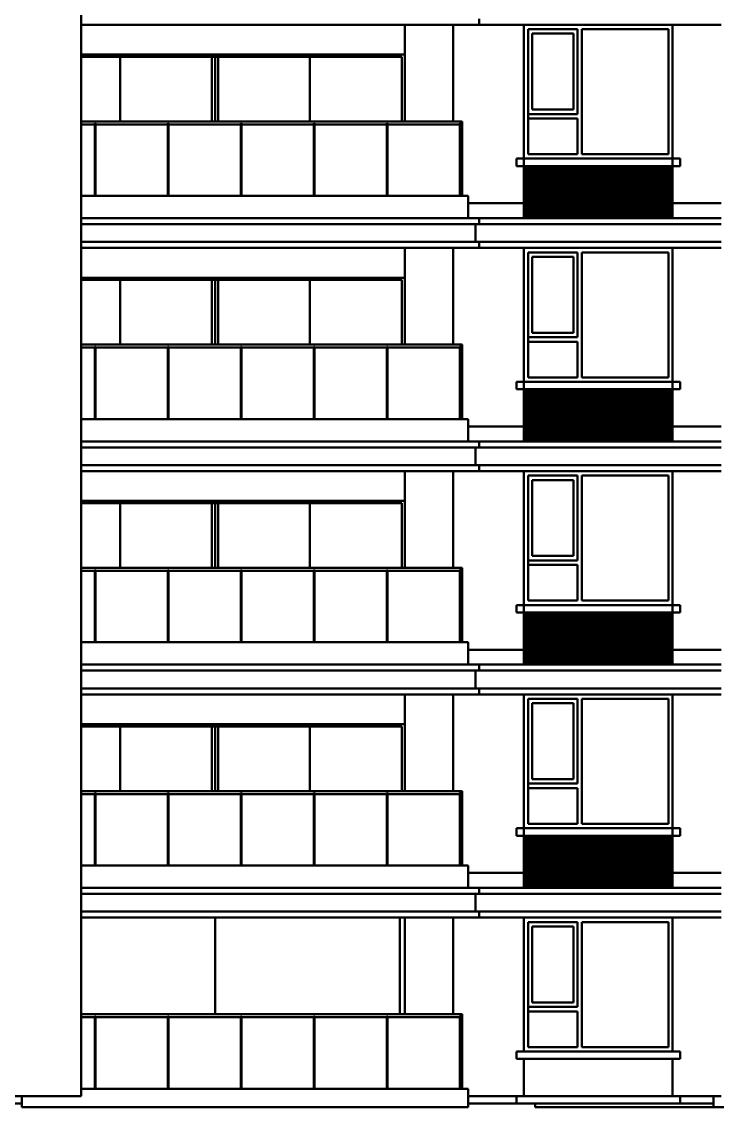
# Model space of a CAD drawing. Header units: millimetres. Extents: x 342 to 54742, y 308 to 27758.
# Drawn here: x 18142 to 27492, y 308 to 14898 of the extents above; entities that cross this region are included whole.
import ezdxf

# ---------------------------------------------------------------- set-up
doc = ezdxf.new("R2010")
doc.units = ezdxf.units.MM
doc.layers.add('AE-ELEV-3', color=252, linetype='Continuous')
doc.layers.add('AE-ELEV-4', color=251, linetype='Continuous')

msp = doc.modelspace()

# ---------------------------------------------------------------- linework, layer by layer
at = {"layer": 'AE-ELEV-3', "color": 252, "linetype": 'Continuous', "lineweight": 50}
for p, q in [((18942, 458), (18942, 20858)), ((24292, 14858), (24292, 14938)), ((18942, 14858), (24292, 14858)), ((23292, 13558), (23292, 14858)), ((23942, 13558), (23942, 14858)), ((24292, 14858), (27542, 14858)), ((24892, 13058), (24892, 14858)), ((26892, 13058), (26892, 14858)), ((24792, 12958), (24792, 13058)), ((24792, 13058), (24892, 13058)), ((24792, 13058), (26992, 13058)), ((24892, 12958), (24892, 13058)), ((24892, 12958), (24892, 13058)), ((24892, 12958), (24892, 13058)), ((24892, 12958), (24892, 13058)), ((24892, 13058), (26892, 13058)), ((24892, 13058), (26892, 13058)), ((24892, 13058), (26892, 13058)), ((24892, 13058), (26892, 13058)), ((26892, 12958), (26892, 13058)), ((26892, 12958), (26892, 13058)), ((26892, 12958), (26892, 13058)), ((26892, 12958), (26892, 13058)), ((26892, 13058), (26992, 13058)), ((26992, 12958), (26992, 13058)), ((24792, 12958), (24892, 12958)), ((24792, 12958), (26992, 12958)), ((24892, 12458), (24892, 12958)), ((24892, 12958), (26892, 12958)), ((24892, 12958), (26892, 12958)), ((24892, 12958), (26892, 12958)), ((24892, 12958), (26892, 12958)), ((24892, 12918), (24892, 12948)), ((24892, 12918), (24892, 12948)), ((24892, 12918), (24892, 12948)), ((24892, 12918), (24892, 12948)), ((24892, 12948), (26892, 12948)), ((24892, 12948), (26892, 12948)), ((24892, 12948), (26892, 12948)), ((24892, 12948), (26892, 12948)), ((24892, 12918), (26892, 12918)), ((24892, 12918), (26892, 12918)), ((24892, 12918), (26892, 12918)), ((24892, 12918), (26892, 12918)), ((24892, 12858), (24892, 12888)), ((24892, 12858), (24892, 12888)), ((24892, 12858), (24892, 12888)), ((24892, 12858), (24892, 12888)), ((24892, 12888), (26892, 12888)), ((24892, 12888), (26892, 12888)), ((24892, 12888), (26892, 12888)), ((24892, 12888), (26892, 12888)), ((24892, 12858), (26892, 12858)), ((24892, 12858), (26892, 12858)), ((24892, 12858), (26892, 12858)), ((24892, 12858), (26892, 12858)), ((26892, 12458), (26892, 12958)), ((26892, 12958), (26992, 12958)), ((26892, 12918), (26892, 12948)), ((26892, 12918), (26892, 12948)), ((26892, 12918), (26892, 12948)), ((26892, 12918), (26892, 12948)), ((26892, 12858), (26892, 12888)), ((26892, 12858), (26892, 12888)), ((26892, 12858), (26892, 12888)), ((26892, 12858), (26892, 12888)), ((24892, 12798), (24892, 12828)), ((24892, 12798), (24892, 12828)), ((24892, 12798), (24892, 12828)), ((24892, 12798), (24892, 12828)), ((24892, 12828), (26892, 12828)), ((24892, 12828), (26892, 12828)), ((24892, 12828), (26892, 12828)), ((24892, 12828), (26892, 12828)), ((24892, 12798), (26892, 12798)), ((24892, 12798), (26892, 12798)), ((24892, 12798), (26892, 12798)), ((24892, 12798), (26892, 12798)), ((24892, 12738), (24892, 12768)), ((24892, 12738), (24892, 12768)), ((24892, 12738), (24892, 12768)), ((24892, 12738), (24892, 12768)), ((24892, 12768), (26892, 12768)), ((24892, 12768), (26892, 12768)), ((24892, 12768), (26892, 12768)), ((24892, 12768), (26892, 12768)), ((24892, 12738), (26892, 12738)), ((24892, 12738), (26892, 12738)), ((24892, 12738), (26892, 12738)), ((24892, 12738), (26892, 12738)), ((24892, 12678), (24892, 12708)), ((24892, 12678), (24892, 12708)), ((24892, 12678), (24892, 12708)), ((24892, 12678), (24892, 12708)), ((24892, 12708), (26892, 12708)), ((24892, 12708), (26892, 12708)), ((24892, 12708), (26892, 12708)), ((24892, 12708), (26892, 12708)), ((26892, 12798), (26892, 12828)), ((26892, 12798), (26892, 12828)), ((26892, 12798), (26892, 12828)), ((26892, 12798), (26892, 12828)), ((26892, 12738), (26892, 12768)), ((26892, 12738), (26892, 12768)), ((26892, 12738), (26892, 12768)), ((26892, 12738), (26892, 12768)), ((26892, 12678), (26892, 12708)), ((26892, 12678), (26892, 12708)), ((26892, 12678), (26892, 12708)), ((26892, 12678), (26892, 12708)), ((18942, 12558), (24142, 12558)), ((24142, 12258), (24142, 12558)), ((24892, 12678), (26892, 12678)), ((24892, 12678), (26892, 12678)), ((24892, 12678), (26892, 12678)), ((24892, 12678), (26892, 12678)), ((24892, 12618), (24892, 12648)), ((24892, 12618), (24892, 12648)), ((24892, 12618), (24892, 12648)), ((24892, 12618), (24892, 12648)), ((24892, 12648), (26892, 12648)), ((24892, 12648), (26892, 12648)), ((24892, 12648), (26892, 12648)), ((24892, 12648), (26892, 12648)), ((24892, 12618), (26892, 12618)), ((24892, 12618), (26892, 12618)), ((24892, 12618), (26892, 12618)), ((24892, 12618), (26892, 12618)), ((24892, 12558), (24892, 12588)), ((24892, 12558), (24892, 12588)), ((24892, 12558), (24892, 12588)), ((24892, 12558), (24892, 12588)), ((24892, 12588), (26892, 12588)), ((24892, 12588), (26892, 12588)), ((24892, 12588), (26892, 12588)), ((24892, 12588), (26892, 12588)), ((24892, 12558), (26892, 12558)), ((24892, 12558), (26892, 12558)), ((24892, 12558), (26892, 12558)), ((24892, 12558), (26892, 12558)), ((26892, 12618), (26892, 12648)), ((26892, 12618), (26892, 12648)), ((26892, 12618), (26892, 12648)), ((26892, 12618), (26892, 12648)), ((26892, 12558), (26892, 12588)), ((26892, 12558), (26892, 12588)), ((26892, 12558), (26892, 12588)), ((26892, 12558), (26892, 12588)), ((24142, 12458), (24892, 12458)), ((24142, 12458), (24892, 12458)), ((24892, 12498), (24892, 12528)), ((24892, 12498), (24892, 12528)), ((24892, 12498), (24892, 12528)), ((24892, 12498), (24892, 12528)), ((24892, 12528), (26892, 12528)), ((24892, 12528), (26892, 12528)), ((24892, 12528), (26892, 12528)), ((24892, 12528), (26892, 12528)), ((24892, 12498), (26892, 12498)), ((24892, 12498), (26892, 12498)), ((24892, 12498), (26892, 12498)), ((24892, 12498), (26892, 12498)), ((24892, 12438), (24892, 12468)), ((24892, 12438), (24892, 12468)), ((24892, 12438), (24892, 12468)), ((24892, 12438), (24892, 12468)), ((24892, 12468), (26892, 12468)), ((24892, 12468), (26892, 12468)), ((24892, 12468), (26892, 12468)), ((24892, 12468), (26892, 12468)), ((24892, 12258), (24892, 12458)), ((24892, 12438), (26892, 12438)), ((24892, 12438), (26892, 12438)), ((24892, 12438), (26892, 12438)), ((24892, 12438), (26892, 12438)), ((24892, 12378), (24892, 12408)), ((24892, 12378), (24892, 12408)), ((24892, 12378), (24892, 12408)), ((24892, 12378), (24892, 12408)), ((24892, 12408), (26892, 12408)), ((24892, 12408), (26892, 12408)), ((24892, 12408), (26892, 12408)), ((24892, 12408), (26892, 12408)), ((26892, 12498), (26892, 12528)), ((26892, 12498), (26892, 12528)), ((26892, 12498), (26892, 12528)), ((26892, 12498), (26892, 12528)), ((26892, 12438), (26892, 12468)), ((26892, 12438), (26892, 12468)), ((26892, 12438), (26892, 12468)), ((26892, 12438), (26892, 12468)), ((26892, 12258), (26892, 12458)), ((26892, 12458), (27542, 12458)), ((26892, 12458), (27542, 12458)), ((26892, 12378), (26892, 12408)), ((26892, 12378), (26892, 12408)), ((26892, 12378), (26892, 12408)), ((26892, 12378), (26892, 12408)), ((18942, 12258), (24292, 12258)), ((24292, 12178), (24292, 12258)), ((24292, 12258), (27542, 12258)), ((24892, 12378), (26892, 12378)), ((24892, 12378), (26892, 12378)), ((24892, 12378), (26892, 12378)), ((24892, 12378), (26892, 12378)), ((24892, 12318), (24892, 12348)), ((24892, 12318), (24892, 12348)), ((24892, 12318), (24892, 12348)), ((24892, 12318), (24892, 12348)), ((24892, 12348), (26892, 12348)), ((24892, 12348), (26892, 12348)), ((24892, 12348), (26892, 12348)), ((24892, 12348), (26892, 12348)), ((24892, 12318), (26892, 12318)), ((24892, 12318), (26892, 12318)), ((24892, 12318), (26892, 12318)), ((24892, 12318), (26892, 12318)), ((24892, 12258), (24892, 12288)), ((24892, 12258), (24892, 12288)), ((24892, 12258), (24892, 12288)), ((24892, 12258), (24892, 12288)), ((24892, 12288), (26892, 12288)), ((24892, 12288), (26892, 12288)), ((24892, 12288), (26892, 12288)), ((24892, 12288), (26892, 12288)), ((26892, 12318), (26892, 12348)), ((26892, 12318), (26892, 12348)), ((26892, 12318), (26892, 12348)), ((26892, 12318), (26892, 12348)), ((26892, 12258), (26892, 12288)), ((26892, 12258), (26892, 12288)), ((26892, 12258), (26892, 12288)), ((26892, 12258), (26892, 12288)), ((18942, 12178), (24292, 12178)), ((24242, 11938), (24242, 12178)), ((24292, 12178), (27542, 12178)), ((18942, 11938), (24292, 11938)), ((18942, 11858), (24292, 11858)), ((23292, 10558), (23292, 11858)), ((23942, 10558), (23942, 11858)), ((24292, 11858), (24292, 11938)), ((24292, 11938), (27542, 11938)), ((24292, 11858), (27542, 11858)), ((24892, 10058), (24892, 11858)), ((26892, 10058), (26892, 11858)), ((24792, 9958), (24792, 10058)), ((24792, 10058), (24892, 10058)), ((24792, 10058), (26992, 10058)), ((24792, 9958), (24892, 9958)), ((24792, 9958), (26992, 9958)), ((24892, 9958), (24892, 10058)), ((24892, 9958), (24892, 10058)), ((24892, 9958), (24892, 10058)), ((24892, 9958), (24892, 10058)), ((24892, 10058), (26892, 10058)), ((24892, 10058), (26892, 10058)), ((24892, 10058), (26892, 10058)), ((24892, 10058), (26892, 10058)), ((24892, 9458), (24892, 9958)), ((24892, 9958), (26892, 9958)), ((24892, 9958), (26892, 9958)), ((24892, 9958), (26892, 9958)), ((24892, 9958), (26892, 9958)), ((24892, 9918), (24892, 9948)), ((24892, 9918), (24892, 9948)), ((24892, 9918), (24892, 9948)), ((24892, 9918), (24892, 9948)), ((24892, 9948), (26892, 9948)), ((24892, 9948), (26892, 9948)), ((24892, 9948), (26892, 9948)), ((24892, 9948), (26892, 9948)), ((26892, 9958), (26892, 10058)), ((26892, 9958), (26892, 10058)), ((26892, 9958), (26892, 10058)), ((26892, 9958), (26892, 10058)), ((26892, 10058), (26992, 10058)), ((26892, 9458), (26892, 9958)), ((26892, 9958), (26992, 9958)), ((26892, 9918), (26892, 9948)), ((26892, 9918), (26892, 9948)), ((26892, 9918), (26892, 9948)), ((26892, 9918), (26892, 9948)), ((26992, 9958), (26992, 10058)), ((24892, 9918), (26892, 9918)), ((24892, 9918), (26892, 9918)), ((24892, 9918), (26892, 9918)), ((24892, 9918), (26892, 9918)), ((24892, 9858), (24892, 9888)), ((24892, 9858), (24892, 9888)), ((24892, 9858), (24892, 9888)), ((24892, 9858), (24892, 9888)), ((24892, 9888), (26892, 9888)), ((24892, 9888), (26892, 9888)), ((24892, 9888), (26892, 9888)), ((24892, 9888), (26892, 9888)), ((24892, 9858), (26892, 9858)), ((24892, 9858), (26892, 9858)), ((24892, 9858), (26892, 9858)), ((24892, 9858), (26892, 9858)), ((24892, 9798), (24892, 9828)), ((24892, 9798), (24892, 9828)), ((24892, 9798), (24892, 9828)), ((24892, 9798), (24892, 9828)), ((24892, 9828), (26892, 9828)), ((24892, 9828), (26892, 9828)), ((24892, 9828), (26892, 9828)), ((24892, 9828), (26892, 9828)), ((24892, 9798), (26892, 9798)), ((24892, 9798), (26892, 9798)), ((24892, 9798), (26892, 9798)), ((24892, 9798), (26892, 9798)), ((26892, 9858), (26892, 9888)), ((26892, 9858), (26892, 9888)), ((26892, 9858), (26892, 9888)), ((26892, 9858), (26892, 9888)), ((26892, 9798), (26892, 9828)), ((26892, 9798), (26892, 9828)), ((26892, 9798), (26892, 9828)), ((26892, 9798), (26892, 9828)), ((24892, 9738), (24892, 9768)), ((24892, 9738), (24892, 9768)), ((24892, 9738), (24892, 9768)), ((24892, 9738), (24892, 9768)), ((24892, 9768), (26892, 9768)), ((24892, 9768), (26892, 9768)), ((24892, 9768), (26892, 9768)), ((24892, 9768), (26892, 9768)), ((24892, 9738), (26892, 9738)), ((24892, 9738), (26892, 9738)), ((24892, 9738), (26892, 9738)), ((24892, 9738), (26892, 9738)), ((24892, 9678), (24892, 9708)), ((24892, 9678), (24892, 9708)), ((24892, 9678), (24892, 9708)), ((24892, 9678), (24892, 9708)), ((24892, 9708), (26892, 9708)), ((24892, 9708), (26892, 9708)), ((24892, 9708), (26892, 9708)), ((24892, 9708), (26892, 9708)), ((24892, 9678), (26892, 9678)), ((24892, 9678), (26892, 9678)), ((24892, 9678), (26892, 9678)), ((24892, 9678), (26892, 9678)), ((24892, 9618), (24892, 9648)), ((24892, 9618), (24892, 9648)), ((24892, 9618), (24892, 9648)), ((24892, 9618), (24892, 9648)), ((24892, 9648), (26892, 9648)), ((24892, 9648), (26892, 9648)), ((24892, 9648), (26892, 9648)), ((24892, 9648), (26892, 9648)), ((26892, 9738), (26892, 9768)), ((26892, 9738), (26892, 9768)), ((26892, 9738), (26892, 9768)), ((26892, 9738), (26892, 9768)), ((26892, 9678), (26892, 9708)), ((26892, 9678), (26892, 9708)), ((26892, 9678), (26892, 9708)), ((26892, 9678), (26892, 9708)), ((26892, 9618), (26892, 9648)), ((26892, 9618), (26892, 9648)), ((26892, 9618), (26892, 9648)), ((26892, 9618), (26892, 9648)), ((18942, 9558), (24142, 9558)), ((24142, 9258), (24142, 9558)), ((24892, 9618), (26892, 9618)), ((24892, 9618), (26892, 9618)), ((24892, 9618), (26892, 9618)), ((24892, 9618), (26892, 9618)), ((24892, 9558), (24892, 9588)), ((24892, 9558), (24892, 9588)), ((24892, 9558), (24892, 9588)), ((24892, 9558), (24892, 9588)), ((24892, 9588), (26892, 9588)), ((24892, 9588), (26892, 9588)), ((24892, 9588), (26892, 9588)), ((24892, 9588), (26892, 9588)), ((24892, 9558), (26892, 9558)), ((24892, 9558), (26892, 9558)), ((24892, 9558), (26892, 9558)), ((24892, 9558), (26892, 9558)), ((24892, 9498), (24892, 9528)), ((24892, 9498), (24892, 9528)), ((24892, 9498), (24892, 9528)), ((24892, 9498), (24892, 9528)), ((24892, 9528), (26892, 9528)), ((24892, 9528), (26892, 9528)), ((24892, 9528), (26892, 9528)), ((24892, 9528), (26892, 9528)), ((24892, 9498), (26892, 9498)), ((24892, 9498), (26892, 9498)), ((24892, 9498), (26892, 9498)), ((24892, 9498), (26892, 9498)), ((26892, 9558), (26892, 9588)), ((26892, 9558), (26892, 9588)), ((26892, 9558), (26892, 9588)), ((26892, 9558), (26892, 9588)), ((26892, 9498), (26892, 9528)), ((26892, 9498), (26892, 9528)), ((26892, 9498), (26892, 9528)), ((26892, 9498), (26892, 9528)), ((24142, 9458), (24892, 9458)), ((24142, 9458), (24892, 9458)), ((24892, 9438), (24892, 9468)), ((24892, 9438), (24892, 9468)), ((24892, 9438), (24892, 9468)), ((24892, 9438), (24892, 9468)), ((24892, 9468), (26892, 9468)), ((24892, 9468), (26892, 9468)), ((24892, 9468), (26892, 9468)), ((24892, 9468), (26892, 9468)), ((24892, 9258), (24892, 9458)), ((24892, 9438), (26892, 9438)), ((24892, 9438), (26892, 9438)), ((24892, 9438), (26892, 9438)), ((24892, 9438), (26892, 9438)), ((24892, 9378), (24892, 9408)), ((24892, 9378), (24892, 9408)), ((24892, 9378), (24892, 9408)), ((24892, 9378), (24892, 9408)), ((24892, 9408), (26892, 9408)), ((24892, 9408), (26892, 9408)), ((24892, 9408), (26892, 9408)), ((24892, 9408), (26892, 9408)), ((24892, 9378), (26892, 9378)), ((24892, 9378), (26892, 9378)), ((24892, 9378), (26892, 9378)), ((24892, 9378), (26892, 9378)), ((24892, 9318), (24892, 9348)), ((24892, 9318), (24892, 9348)), ((24892, 9318), (24892, 9348)), ((24892, 9318), (24892, 9348)), ((24892, 9348), (26892, 9348)), ((24892, 9348), (26892, 9348)), ((24892, 9348), (26892, 9348)), ((24892, 9348), (26892, 9348)), ((26892, 9438), (26892, 9468)), ((26892, 9438), (26892, 9468)), ((26892, 9438), (26892, 9468)), ((26892, 9438), (26892, 9468)), ((26892, 9258), (26892, 9458)), ((26892, 9458), (27542, 9458)), ((26892, 9458), (27542, 9458)), ((26892, 9378), (26892, 9408)), ((26892, 9378), (26892, 9408)), ((26892, 9378), (26892, 9408)), ((26892, 9378), (26892, 9408)), ((26892, 9318), (26892, 9348)), ((26892, 9318), (26892, 9348)), ((26892, 9318), (26892, 9348)), ((26892, 9318), (26892, 9348)), ((18942, 9258), (24292, 9258)), ((24292, 9178), (24292, 9258)), ((24292, 9258), (27542, 9258)), ((24892, 9318), (26892, 9318)), ((24892, 9318), (26892, 9318)), ((24892, 9318), (26892, 9318)), ((24892, 9318), (26892, 9318)), ((24892, 9258), (24892, 9288)), ((24892, 9258), (24892, 9288)), ((24892, 9258), (24892, 9288)), ((24892, 9258), (24892, 9288)), ((24892, 9288), (26892, 9288)), ((24892, 9288), (26892, 9288)), ((24892, 9288), (26892, 9288)), ((24892, 9288), (26892, 9288)), ((26892, 9258), (26892, 9288)), ((26892, 9258), (26892, 9288)), ((26892, 9258), (26892, 9288)), ((26892, 9258), (26892, 9288)), ((18942, 9178), (24292, 9178)), ((24242, 8938), (24242, 9178)), ((24292, 9178), (27542, 9178)), ((18942, 8938), (24292, 8938)), ((24292, 8858), (24292, 8938)), ((24292, 8938), (27542, 8938)), ((18942, 8858), (24292, 8858)), ((23292, 7558), (23292, 8858)), ((23942, 7558), (23942, 8858)), ((24292, 8858), (27542, 8858)), ((24892, 7058), (24892, 8858)), ((26892, 7058), (26892, 8858)), ((24792, 6958), (24792, 7058)), ((24792, 7058), (24892, 7058)), ((24792, 7058), (26992, 7058)), ((24892, 6958), (24892, 7058)), ((24892, 6958), (24892, 7058)), ((24892, 6958), (24892, 7058)), ((24892, 6958), (24892, 7058)), ((24892, 7058), (26892, 7058)), ((24892, 7058), (26892, 7058)), ((24892, 7058), (26892, 7058)), ((24892, 7058), (26892, 7058)), ((26892, 6958), (26892, 7058)), ((26892, 6958), (26892, 7058)), ((26892, 6958), (26892, 7058)), ((26892, 6958), (26892, 7058)), ((26892, 7058), (26992, 7058)), ((26992, 6958), (26992, 7058)), ((24792, 6958), (24892, 6958)), ((24792, 6958), (26992, 6958)), ((24892, 6458), (24892, 6958)), ((24892, 6958), (26892, 6958)), ((24892, 6958), (26892, 6958)), ((24892, 6958), (26892, 6958)), ((24892, 6958), (26892, 6958)), ((24892, 6918), (24892, 6948)), ((24892, 6918), (24892, 6948)), ((24892, 6918), (24892, 6948)), ((24892, 6918), (24892, 6948)), ((24892, 6948), (26892, 6948)), ((24892, 6948), (26892, 6948)), ((24892, 6948), (26892, 6948)), ((24892, 6948), (26892, 6948)), ((24892, 6918), (26892, 6918)), ((24892, 6918), (26892, 6918)), ((24892, 6918), (26892, 6918)), ((24892, 6918), (26892, 6918)), ((24892, 6858), (24892, 6888)), ((24892, 6858), (24892, 6888)), ((24892, 6858), (24892, 6888)), ((24892, 6858), (24892, 6888)), ((24892, 6888), (26892, 6888)), ((24892, 6888), (26892, 6888)), ((24892, 6888), (26892, 6888)), ((24892, 6888), (26892, 6888)), ((24892, 6858), (26892, 6858)), ((24892, 6858), (26892, 6858)), ((24892, 6858), (26892, 6858)), ((24892, 6858), (26892, 6858)), ((26892, 6458), (26892, 6958)), ((26892, 6958), (26992, 6958)), ((26892, 6918), (26892, 6948)), ((26892, 6918), (26892, 6948)), ((26892, 6918), (26892, 6948)), ((26892, 6918), (26892, 6948)), ((26892, 6858), (26892, 6888)), ((26892, 6858), (26892, 6888)), ((26892, 6858), (26892, 6888)), ((26892, 6858), (26892, 6888)), ((24892, 6798), (24892, 6828)), ((24892, 6798), (24892, 6828)), ((24892, 6798), (24892, 6828)), ((24892, 6798), (24892, 6828)), ((24892, 6828), (26892, 6828)), ((24892, 6828), (26892, 6828)), ((24892, 6828), (26892, 6828)), ((24892, 6828), (26892, 6828)), ((24892, 6798), (26892, 6798)), ((24892, 6798), (26892, 6798)), ((24892, 6798), (26892, 6798)), ((24892, 6798), (26892, 6798)), ((24892, 6738), (24892, 6768)), ((24892, 6738), (24892, 6768)), ((24892, 6738), (24892, 6768)), ((24892, 6738), (24892, 6768)), ((24892, 6768), (26892, 6768)), ((24892, 6768), (26892, 6768)), ((24892, 6768), (26892, 6768)), ((24892, 6768), (26892, 6768)), ((24892, 6738), (26892, 6738)), ((24892, 6738), (26892, 6738)), ((24892, 6738), (26892, 6738)), ((24892, 6738), (26892, 6738)), ((26892, 6798), (26892, 6828)), ((26892, 6798), (26892, 6828)), ((26892, 6798), (26892, 6828)), ((26892, 6798), (26892, 6828)), ((26892, 6738), (26892, 6768)), ((26892, 6738), (26892, 6768)), ((26892, 6738), (26892, 6768)), ((26892, 6738), (26892, 6768)), ((24892, 6678), (24892, 6708)), ((24892, 6678), (24892, 6708)), ((24892, 6678), (24892, 6708)), ((24892, 6678), (24892, 6708)), ((24892, 6708), (26892, 6708)), ((24892, 6708), (26892, 6708)), ((24892, 6708), (26892, 6708)), ((24892, 6708), (26892, 6708)), ((24892, 6678), (26892, 6678)), ((24892, 6678), (26892, 6678)), ((24892, 6678), (26892, 6678)), ((24892, 6678), (26892, 6678)), ((24892, 6618), (24892, 6648)), ((24892, 6618), (24892, 6648)), ((24892, 6618), (24892, 6648)), ((24892, 6618), (24892, 6648)), ((24892, 6648), (26892, 6648)), ((24892, 6648), (26892, 6648)), ((24892, 6648), (26892, 6648)), ((24892, 6648), (26892, 6648)), ((24892, 6618), (26892, 6618)), ((24892, 6618), (26892, 6618)), ((24892, 6618), (26892, 6618)), ((24892, 6618), (26892, 6618)), ((24892, 6558), (24892, 6588)), ((24892, 6558), (24892, 6588)), ((24892, 6558), (24892, 6588)), ((24892, 6558), (24892, 6588)), ((24892, 6588), (26892, 6588)), ((24892, 6588), (26892, 6588)), ((24892, 6588), (26892, 6588)), ((24892, 6588), (26892, 6588)), ((26892, 6678), (26892, 6708)), ((26892, 6678), (26892, 6708)), ((26892, 6678), (26892, 6708)), ((26892, 6678), (26892, 6708)), ((26892, 6618), (26892, 6648)), ((26892, 6618), (26892, 6648)), ((26892, 6618), (26892, 6648)), ((26892, 6618), (26892, 6648)), ((26892, 6558), (26892, 6588)), ((26892, 6558), (26892, 6588)), ((26892, 6558), (26892, 6588)), ((26892, 6558), (26892, 6588)), ((18942, 6558), (24142, 6558)), ((24142, 6258), (24142, 6558)), ((24142, 6458), (24892, 6458)), ((24142, 6458), (24892, 6458)), ((24892, 6558), (26892, 6558)), ((24892, 6558), (26892, 6558)), ((24892, 6558), (26892, 6558)), ((24892, 6558), (26892, 6558)), ((24892, 6498), (24892, 6528)), ((24892, 6498), (24892, 6528)), ((24892, 6498), (24892, 6528)), ((24892, 6498), (24892, 6528)), ((24892, 6528), (26892, 6528)), ((24892, 6528), (26892, 6528)), ((24892, 6528), (26892, 6528)), ((24892, 6528), (26892, 6528)), ((24892, 6498), (26892, 6498)), ((24892, 6498), (26892, 6498)), ((24892, 6498), (26892, 6498)), ((24892, 6498), (26892, 6498)), ((24892, 6438), (24892, 6468)), ((24892, 6438), (24892, 6468)), ((24892, 6438), (24892, 6468)), ((24892, 6438), (24892, 6468)), ((24892, 6468), (26892, 6468)), ((24892, 6468), (26892, 6468)), ((24892, 6468), (26892, 6468)), ((24892, 6468), (26892, 6468)), ((24892, 6258), (24892, 6458)), ((24892, 6438), (26892, 6438)), ((24892, 6438), (26892, 6438)), ((24892, 6438), (26892, 6438)), ((24892, 6438), (26892, 6438)), ((26892, 6498), (26892, 6528)), ((26892, 6498), (26892, 6528)), ((26892, 6498), (26892, 6528)), ((26892, 6498), (26892, 6528)), ((26892, 6438), (26892, 6468)), ((26892, 6438), (26892, 6468)), ((26892, 6438), (26892, 6468)), ((26892, 6438), (26892, 6468)), ((26892, 6258), (26892, 6458)), ((26892, 6458), (27542, 6458)), ((26892, 6458), (27542, 6458)), ((24892, 6378), (24892, 6408)), ((24892, 6378), (24892, 6408)), ((24892, 6378), (24892, 6408)), ((24892, 6378), (24892, 6408)), ((24892, 6408), (26892, 6408)), ((24892, 6408), (26892, 6408)), ((24892, 6408), (26892, 6408)), ((24892, 6408), (26892, 6408)), ((24892, 6378), (26892, 6378)), ((24892, 6378), (26892, 6378)), ((24892, 6378), (26892, 6378)), ((24892, 6378), (26892, 6378)), ((24892, 6318), (24892, 6348)), ((24892, 6318), (24892, 6348)), ((24892, 6318), (24892, 6348)), ((24892, 6318), (24892, 6348)), ((24892, 6348), (26892, 6348)), ((24892, 6348), (26892, 6348)), ((24892, 6348), (26892, 6348)), ((24892, 6348), (26892, 6348)), ((24892, 6318), (26892, 6318)), ((24892, 6318), (26892, 6318)), ((24892, 6318), (26892, 6318)), ((24892, 6318), (26892, 6318)), ((24892, 6258), (24892, 6288)), ((24892, 6258), (24892, 6288)), ((24892, 6258), (24892, 6288)), ((24892, 6258), (24892, 6288)), ((24892, 6288), (26892, 6288)), ((24892, 6288), (26892, 6288)), ((24892, 6288), (26892, 6288)), ((24892, 6288), (26892, 6288)), ((26892, 6378), (26892, 6408)), ((26892, 6378), (26892, 6408)), ((26892, 6378), (26892, 6408)), ((26892, 6378), (26892, 6408)), ((26892, 6318), (26892, 6348)), ((26892, 6318), (26892, 6348)), ((26892, 6318), (26892, 6348)), ((26892, 6318), (26892, 6348)), ((26892, 6258), (26892, 6288)), ((26892, 6258), (26892, 6288)), ((26892, 6258), (26892, 6288)), ((26892, 6258), (26892, 6288)), ((18942, 6258), (24292, 6258)), ((18942, 6178), (24292, 6178)), ((24242, 5938), (24242, 6178)), ((24292, 6178), (24292, 6258)), ((24292, 6258), (27542, 6258)), ((24292, 6178), (27542, 6178)), ((18942, 5938), (24292, 5938)), ((18942, 5858), (24292, 5858)), ((23292, 4558), (23292, 5858)), ((23942, 4558), (23942, 5858)), ((24292, 5858), (24292, 5938)), ((24292, 5938), (27542, 5938)), ((24292, 5858), (27542, 5858)), ((24892, 4058), (24892, 5858)), ((26892, 4058), (26892, 5858)), ((24792, 3958), (24792, 4058)), ((24792, 4058), (24892, 4058)), ((24792, 4058), (26992, 4058)), ((24792, 3958), (24892, 3958)), ((24792, 3958), (26992, 3958)), ((24892, 3958), (24892, 4058)), ((24892, 3958), (24892, 4058)), ((24892, 3958), (24892, 4058)), ((24892, 3958), (24892, 4058)), ((24892, 4058), (26892, 4058)), ((24892, 4058), (26892, 4058)), ((24892, 4058), (26892, 4058)), ((24892, 4058), (26892, 4058)), ((24892, 3458), (24892, 3958)), ((24892, 3958), (26892, 3958)), ((24892, 3958), (26892, 3958)), ((24892, 3958), (26892, 3958)), ((24892, 3958), (26892, 3958)), ((24892, 3918), (24892, 3948)), ((24892, 3918), (24892, 3948)), ((24892, 3918), (24892, 3948)), ((24892, 3918), (24892, 3948)), ((24892, 3948), (26892, 3948)), ((24892, 3948), (26892, 3948)), ((24892, 3948), (26892, 3948)), ((24892, 3948), (26892, 3948)), ((26892, 3958), (26892, 4058)), ((26892, 3958), (26892, 4058)), ((26892, 3958), (26892, 4058)), ((26892, 3958), (26892, 4058)), ((26892, 4058), (26992, 4058)), ((26892, 3458), (26892, 3958)), ((26892, 3958), (26992, 3958)), ((26892, 3918), (26892, 3948)), ((26892, 3918), (26892, 3948)), ((26892, 3918), (26892, 3948)), ((26892, 3918), (26892, 3948)), ((26992, 3958), (26992, 4058)), ((24892, 3918), (26892, 3918)), ((24892, 3918), (26892, 3918)), ((24892, 3918), (26892, 3918)), ((24892, 3918), (26892, 3918)), ((24892, 3858), (24892, 3888)), ((24892, 3858), (24892, 3888)), ((24892, 3858), (24892, 3888)), ((24892, 3858), (24892, 3888)), ((24892, 3888), (26892, 3888)), ((24892, 3888), (26892, 3888)), ((24892, 3888), (26892, 3888)), ((24892, 3888), (26892, 3888)), ((24892, 3858), (26892, 3858)), ((24892, 3858), (26892, 3858)), ((24892, 3858), (26892, 3858)), ((24892, 3858), (26892, 3858)), ((24892, 3798), (24892, 3828)), ((24892, 3798), (24892, 3828)), ((24892, 3798), (24892, 3828)), ((24892, 3798), (24892, 3828)), ((24892, 3828), (26892, 3828)), ((24892, 3828), (26892, 3828)), ((24892, 3828), (26892, 3828)), ((24892, 3828), (26892, 3828)), ((24892, 3798), (26892, 3798)), ((24892, 3798), (26892, 3798)), ((24892, 3798), (26892, 3798)), ((24892, 3798), (26892, 3798)), ((26892, 3858), (26892, 3888)), ((26892, 3858), (26892, 3888)), ((26892, 3858), (26892, 3888)), ((26892, 3858), (26892, 3888)), ((26892, 3798), (26892, 3828)), ((26892, 3798), (26892, 3828)), ((26892, 3798), (26892, 3828)), ((26892, 3798), (26892, 3828)), ((24892, 3738), (24892, 3768)), ((24892, 3738), (24892, 3768)), ((24892, 3738), (24892, 3768)), ((24892, 3738), (24892, 3768)), ((24892, 3768), (26892, 3768)), ((24892, 3768), (26892, 3768)), ((24892, 3768), (26892, 3768)), ((24892, 3768), (26892, 3768)), ((24892, 3738), (26892, 3738)), ((24892, 3738), (26892, 3738)), ((24892, 3738), (26892, 3738)), ((24892, 3738), (26892, 3738)), ((24892, 3678), (24892, 3708)), ((24892, 3678), (24892, 3708)), ((24892, 3678), (24892, 3708)), ((24892, 3678), (24892, 3708)), ((24892, 3708), (26892, 3708)), ((24892, 3708), (26892, 3708)), ((24892, 3708), (26892, 3708)), ((24892, 3708), (26892, 3708)), ((24892, 3678), (26892, 3678)), ((24892, 3678), (26892, 3678)), ((24892, 3678), (26892, 3678)), ((24892, 3678), (26892, 3678)), ((24892, 3618), (24892, 3648)), ((24892, 3618), (24892, 3648)), ((24892, 3618), (24892, 3648)), ((24892, 3618), (24892, 3648)), ((24892, 3648), (26892, 3648)), ((24892, 3648), (26892, 3648)), ((24892, 3648), (26892, 3648)), ((24892, 3648), (26892, 3648)), ((26892, 3738), (26892, 3768)), ((26892, 3738), (26892, 3768)), ((26892, 3738), (26892, 3768)), ((26892, 3738), (26892, 3768)), ((26892, 3678), (26892, 3708)), ((26892, 3678), (26892, 3708)), ((26892, 3678), (26892, 3708)), ((26892, 3678), (26892, 3708)), ((26892, 3618), (26892, 3648)), ((26892, 3618), (26892, 3648)), ((26892, 3618), (26892, 3648)), ((26892, 3618), (26892, 3648)), ((18942, 3558), (24142, 3558)), ((24142, 3258), (24142, 3558)), ((24892, 3618), (26892, 3618)), ((24892, 3618), (26892, 3618)), ((24892, 3618), (26892, 3618)), ((24892, 3618), (26892, 3618)), ((24892, 3558), (24892, 3588)), ((24892, 3558), (24892, 3588)), ((24892, 3558), (24892, 3588)), ((24892, 3558), (24892, 3588)), ((24892, 3588), (26892, 3588)), ((24892, 3588), (26892, 3588)), ((24892, 3588), (26892, 3588)), ((24892, 3588), (26892, 3588)), ((24892, 3558), (26892, 3558)), ((24892, 3558), (26892, 3558)), ((24892, 3558), (26892, 3558)), ((24892, 3558), (26892, 3558)), ((24892, 3498), (24892, 3528)), ((24892, 3498), (24892, 3528)), ((24892, 3498), (24892, 3528)), ((24892, 3498), (24892, 3528)), ((24892, 3528), (26892, 3528)), ((24892, 3528), (26892, 3528)), ((24892, 3528), (26892, 3528)), ((24892, 3528), (26892, 3528)), ((26892, 3558), (26892, 3588)), ((26892, 3558), (26892, 3588)), ((26892, 3558), (26892, 3588)), ((26892, 3558), (26892, 3588)), ((26892, 3498), (26892, 3528)), ((26892, 3498), (26892, 3528)), ((26892, 3498), (26892, 3528)), ((26892, 3498), (26892, 3528)), ((24142, 3458), (24892, 3458)), ((24142, 3458), (24892, 3458)), ((24892, 3498), (26892, 3498)), ((24892, 3498), (26892, 3498)), ((24892, 3498), (26892, 3498)), ((24892, 3498), (26892, 3498)), ((24892, 3438), (24892, 3468)), ((24892, 3438), (24892, 3468)), ((24892, 3438), (24892, 3468)), ((24892, 3438), (24892, 3468)), ((24892, 3468), (26892, 3468)), ((24892, 3468), (26892, 3468)), ((24892, 3468), (26892, 3468)), ((24892, 3468), (26892, 3468)), ((24892, 3258), (24892, 3458)), ((24892, 3438), (26892, 3438)), ((24892, 3438), (26892, 3438)), ((24892, 3438), (26892, 3438)), ((24892, 3438), (26892, 3438)), ((24892, 3378), (24892, 3408)), ((24892, 3378), (24892, 3408)), ((24892, 3378), (24892, 3408)), ((24892, 3378), (24892, 3408)), ((24892, 3408), (26892, 3408)), ((24892, 3408), (26892, 3408)), ((24892, 3408), (26892, 3408)), ((24892, 3408), (26892, 3408)), ((24892, 3378), (26892, 3378)), ((24892, 3378), (26892, 3378)), ((24892, 3378), (26892, 3378)), ((24892, 3378), (26892, 3378)), ((26892, 3438), (26892, 3468)), ((26892, 3438), (26892, 3468)), ((26892, 3438), (26892, 3468)), ((26892, 3438), (26892, 3468)), ((26892, 3258), (26892, 3458)), ((26892, 3458), (27542, 3458)), ((26892, 3458), (27542, 3458)), ((26892, 3378), (26892, 3408)), ((26892, 3378), (26892, 3408)), ((26892, 3378), (26892, 3408)), ((26892, 3378), (26892, 3408)), ((18942, 3258), (24292, 3258)), ((24292, 3178), (24292, 3258)), ((24292, 3258), (27542, 3258)), ((24892, 3318), (24892, 3348)), ((24892, 3318), (24892, 3348)), ((24892, 3318), (24892, 3348)), ((24892, 3318), (24892, 3348)), ((24892, 3348), (26892, 3348)), ((24892, 3348), (26892, 3348)), ((24892, 3348), (26892, 3348)), ((24892, 3348), (26892, 3348)), ((24892, 3318), (26892, 3318)), ((24892, 3318), (26892, 3318)), ((24892, 3318), (26892, 3318)), ((24892, 3318), (26892, 3318)), ((24892, 3258), (24892, 3288)), ((24892, 3258), (24892, 3288)), ((24892, 3258), (24892, 3288)), ((24892, 3258), (24892, 3288)), ((24892, 3288), (26892, 3288)), ((24892, 3288), (26892, 3288)), ((24892, 3288), (26892, 3288)), ((24892, 3288), (26892, 3288)), ((26892, 3318), (26892, 3348)), ((26892, 3318), (26892, 3348)), ((26892, 3318), (26892, 3348)), ((26892, 3318), (26892, 3348)), ((26892, 3258), (26892, 3288)), ((26892, 3258), (26892, 3288)), ((26892, 3258), (26892, 3288)), ((26892, 3258), (26892, 3288)), ((18942, 3178), (24292, 3178)), ((24242, 2938), (24242, 3178)), ((24292, 3178), (27542, 3178)), ((18942, 2938), (24292, 2938)), ((24292, 2858), (24292, 2938)), ((24292, 2938), (27542, 2938)), ((18942, 2858), (24292, 2858)), ((23292, 1558), (23292, 2858)), ((23942, 1558), (23942, 2858)), ((24292, 2858), (27542, 2858)), ((24892, 1058), (24892, 2858)), ((26892, 1058), (26892, 2858)), ((24792, 958), (24792, 1058)), ((24792, 1058), (24892, 1058)), ((24792, 1058), (26992, 1058)), ((26892, 1058), (26992, 1058)), ((26992, 958), (26992, 1058)), ((24792, 958), (24892, 958)), ((24792, 958), (26992, 958)), ((24892, 458), (24892, 958)), ((26892, 458), (26892, 958)), ((26892, 958), (26992, 958)), ((18042, 458), (18942, 458)), ((18142, 308), (18142, 458)), ((18942, 558), (24142, 558)), ((24142, 308), (24142, 558)), ((24142, 458), (24892, 458)), ((24792, 358), (24792, 458)), ((24892, 458), (26892, 458)), ((26892, 458), (27542, 458)), ((26992, 358), (26992, 458)), ((27442, 358), (27442, 458)), ((17542, 358), (18142, 358)), ((18142, 308), (24142, 308)), ((24142, 358), (24792, 358)), ((24792, 358), (26992, 358)), ((25042, 308), (25042, 358)), ((25042, 308), (27442, 308)), ((26992, 358), (27442, 358)), ((27442, 308), (27442, 358)), ((27442, 308), (27642, 308))]:
    msp.add_line(p, q, dxfattribs=at)
at = {"layer": 'AE-ELEV-4', "color": 251, "linetype": 'Continuous', "lineweight": 50}
for p, q in [((24948, 13658), (24948, 14798)), ((24948, 13118), (24948, 14798)), ((24948, 14798), (25614, 14798)), ((24948, 14798), (25614, 14798)), ((25003, 13718), (25003, 14738)), ((25003, 14738), (25559, 14738)), ((25559, 13718), (25559, 14738)), ((25614, 13658), (25614, 14798)), ((25670, 13118), (25670, 14798)), ((25670, 14798), (26837, 14798)), ((26837, 13118), (26837, 14798)), ((18942, 14458), (23292, 14458)), ((18942, 14428), (23250, 14428)), ((19467, 13558), (19467, 14428)), ((20700, 13558), (20700, 14428)), ((20742, 13558), (20742, 14428)), ((20785, 13558), (20785, 14428)), ((22017, 13558), (22017, 14428)), ((23250, 13558), (23250, 14428)), ((25003, 13718), (25559, 13718)), ((24948, 13658), (25614, 13658)), ((24948, 13658), (25614, 13658)), ((24948, 13598), (25614, 13598)), ((25614, 13118), (25614, 13598)), ((18942, 13558), (24042, 13558)), ((18942, 13518), (19123, 13518)), ((19123, 12558), (19123, 13533)), ((19123, 13533), (19135, 13533)), ((19123, 13518), (19123, 13533)), ((19123, 13533), (19135, 13533)), ((19135, 12558), (19135, 13533)), ((19135, 13518), (19135, 13533)), ((19135, 13518), (20105, 13518)), ((20105, 12558), (20105, 13533)), ((20105, 13533), (20117, 13533)), ((20105, 13518), (20105, 13533)), ((20105, 13533), (20117, 13533)), ((20117, 12558), (20117, 13533)), ((20117, 13518), (20117, 13533)), ((20117, 13518), (21086, 13518)), ((21086, 12558), (21086, 13533)), ((21086, 13533), (21098, 13533)), ((21086, 13518), (21086, 13533)), ((21086, 13533), (21098, 13533)), ((21098, 12558), (21098, 13533)), ((21098, 13518), (21098, 13533)), ((21098, 13518), (22067, 13518)), ((22067, 12558), (22067, 13533)), ((22067, 13533), (22079, 13533)), ((22067, 13518), (22067, 13533)), ((22067, 13533), (22079, 13533)), ((22079, 12558), (22079, 13533)), ((22079, 13518), (22079, 13533)), ((22079, 13518), (23049, 13518)), ((23049, 12558), (23049, 13533)), ((23049, 13533), (23061, 13533)), ((23049, 13518), (23049, 13533)), ((23049, 13533), (23061, 13533)), ((23061, 12558), (23061, 13533)), ((23061, 13518), (23061, 13533)), ((23061, 13518), (24030, 13518)), ((24030, 12558), (24030, 13533)), ((24030, 13533), (24042, 13533)), ((24030, 13518), (24030, 13533)), ((24030, 13533), (24042, 13533)), ((24042, 13533), (24042, 13558)), ((24042, 13558), (24062, 13558)), ((24042, 12558), (24042, 13533)), ((24042, 13533), (24062, 13533)), ((24042, 13533), (24062, 13533)), ((24062, 13533), (24062, 13558)), ((24062, 12558), (24062, 13533)), ((24948, 13118), (25614, 13118)), ((25670, 13118), (26837, 13118)), ((24948, 10658), (24948, 11798)), ((24948, 10118), (24948, 11798)), ((24948, 11798), (25614, 11798)), ((24948, 11798), (25614, 11798)), ((25003, 10718), (25003, 11738)), ((25003, 11738), (25559, 11738)), ((25559, 10718), (25559, 11738)), ((25614, 10658), (25614, 11798)), ((25670, 10118), (25670, 11798)), ((25670, 11798), (26837, 11798)), ((26837, 10118), (26837, 11798)), ((18942, 11458), (23292, 11458)), ((18942, 11428), (23250, 11428)), ((19467, 10558), (19467, 11428)), ((20700, 10558), (20700, 11428)), ((20742, 10558), (20742, 11428)), ((20785, 10558), (20785, 11428)), ((22017, 10558), (22017, 11428)), ((23250, 10558), (23250, 11428)), ((24948, 10658), (25614, 10658)), ((24948, 10658), (25614, 10658)), ((25003, 10718), (25559, 10718)), ((18942, 10558), (24042, 10558)), ((18942, 10518), (19123, 10518)), ((19123, 9558), (19123, 10533)), ((19123, 10533), (19135, 10533)), ((19123, 10518), (19123, 10533)), ((19123, 10533), (19135, 10533)), ((19135, 9558), (19135, 10533)), ((19135, 10518), (19135, 10533)), ((19135, 10518), (20105, 10518)), ((20105, 9558), (20105, 10533)), ((20105, 10533), (20117, 10533)), ((20105, 10518), (20105, 10533)), ((20105, 10533), (20117, 10533)), ((20117, 9558), (20117, 10533)), ((20117, 10518), (20117, 10533)), ((20117, 10518), (21086, 10518)), ((21086, 9558), (21086, 10533)), ((21086, 10533), (21098, 10533)), ((21086, 10518), (21086, 10533)), ((21086, 10533), (21098, 10533)), ((21098, 9558), (21098, 10533)), ((21098, 10518), (21098, 10533)), ((21098, 10518), (22067, 10518)), ((22067, 9558), (22067, 10533)), ((22067, 10533), (22079, 10533)), ((22067, 10518), (22067, 10533)), ((22067, 10533), (22079, 10533)), ((22079, 9558), (22079, 10533)), ((22079, 10518), (22079, 10533)), ((22079, 10518), (23049, 10518)), ((23049, 9558), (23049, 10533)), ((23049, 10533), (23061, 10533)), ((23049, 10518), (23049, 10533)), ((23049, 10533), (23061, 10533)), ((23061, 9558), (23061, 10533)), ((23061, 10518), (23061, 10533)), ((23061, 10518), (24030, 10518)), ((24030, 9558), (24030, 10533)), ((24030, 10533), (24042, 10533)), ((24030, 10518), (24030, 10533)), ((24030, 10533), (24042, 10533)), ((24042, 10533), (24042, 10558)), ((24042, 10558), (24062, 10558)), ((24042, 9558), (24042, 10533)), ((24042, 10533), (24062, 10533)), ((24042, 10533), (24062, 10533)), ((24062, 10533), (24062, 10558)), ((24062, 9558), (24062, 10533)), ((24948, 10598), (25614, 10598)), ((25614, 10118), (25614, 10598)), ((24948, 10118), (25614, 10118)), ((25670, 10118), (26837, 10118)), ((24948, 7658), (24948, 8798)), ((24948, 7118), (24948, 8798)), ((24948, 8798), (25614, 8798)), ((24948, 8798), (25614, 8798)), ((25614, 7658), (25614, 8798)), ((25670, 7118), (25670, 8798)), ((25670, 8798), (26837, 8798)), ((26837, 7118), (26837, 8798)), ((25003, 7718), (25003, 8738)), ((25003, 8738), (25559, 8738)), ((25559, 7718), (25559, 8738)), ((18942, 8458), (23292, 8458)), ((18942, 8428), (23250, 8428)), ((19467, 7558), (19467, 8428)), ((20700, 7558), (20700, 8428)), ((20742, 7558), (20742, 8428)), ((20785, 7558), (20785, 8428)), ((22017, 7558), (22017, 8428)), ((23250, 7558), (23250, 8428)), ((24948, 7658), (25614, 7658)), ((24948, 7658), (25614, 7658)), ((24948, 7598), (25614, 7598)), ((25003, 7718), (25559, 7718)), ((25614, 7118), (25614, 7598)), ((18942, 7558), (24042, 7558)), ((18942, 7518), (19123, 7518)), ((19123, 6558), (19123, 7533)), ((19123, 7533), (19135, 7533)), ((19123, 7518), (19123, 7533)), ((19123, 7533), (19135, 7533)), ((19135, 6558), (19135, 7533)), ((19135, 7518), (19135, 7533)), ((19135, 7518), (20105, 7518)), ((20105, 6558), (20105, 7533)), ((20105, 7533), (20117, 7533)), ((20105, 7518), (20105, 7533)), ((20105, 7533), (20117, 7533)), ((20117, 6558), (20117, 7533)), ((20117, 7518), (20117, 7533)), ((20117, 7518), (21086, 7518)), ((21086, 6558), (21086, 7533)), ((21086, 7533), (21098, 7533)), ((21086, 7518), (21086, 7533)), ((21086, 7533), (21098, 7533)), ((21098, 6558), (21098, 7533)), ((21098, 7518), (21098, 7533)), ((21098, 7518), (22067, 7518)), ((22067, 6558), (22067, 7533)), ((22067, 7533), (22079, 7533)), ((22067, 7518), (22067, 7533)), ((22067, 7533), (22079, 7533)), ((22079, 6558), (22079, 7533)), ((22079, 7518), (22079, 7533)), ((22079, 7518), (23049, 7518)), ((23049, 6558), (23049, 7533)), ((23049, 7533), (23061, 7533)), ((23049, 7518), (23049, 7533)), ((23049, 7533), (23061, 7533)), ((23061, 6558), (23061, 7533)), ((23061, 7518), (23061, 7533)), ((23061, 7518), (24030, 7518)), ((24030, 6558), (24030, 7533)), ((24030, 7533), (24042, 7533)), ((24030, 7518), (24030, 7533)), ((24030, 7533), (24042, 7533)), ((24042, 7533), (24042, 7558)), ((24042, 7558), (24062, 7558)), ((24042, 6558), (24042, 7533)), ((24042, 7533), (24062, 7533)), ((24042, 7533), (24062, 7533)), ((24062, 7533), (24062, 7558)), ((24062, 6558), (24062, 7533)), ((24948, 7118), (25614, 7118)), ((25670, 7118), (26837, 7118)), ((24948, 4658), (24948, 5798)), ((24948, 4118), (24948, 5798)), ((24948, 5798), (25614, 5798)), ((24948, 5798), (25614, 5798)), ((25003, 4718), (25003, 5738)), ((25003, 5738), (25559, 5738)), ((25559, 4718), (25559, 5738)), ((25614, 4658), (25614, 5798)), ((25670, 4118), (25670, 5798)), ((25670, 5798), (26837, 5798)), ((26837, 4118), (26837, 5798)), ((18942, 5458), (23292, 5458)), ((18942, 5428), (23250, 5428)), ((19467, 4558), (19467, 5428)), ((20700, 4558), (20700, 5428)), ((20742, 4558), (20742, 5428)), ((20785, 4558), (20785, 5428)), ((22017, 4558), (22017, 5428)), ((23250, 4558), (23250, 5428)), ((25003, 4718), (25559, 4718)), ((18942, 4558), (24042, 4558)), ((19123, 3558), (19123, 4533)), ((19123, 4533), (19135, 4533)), ((19123, 4518), (19123, 4533)), ((19123, 4533), (19135, 4533)), ((19135, 3558), (19135, 4533)), ((19135, 4518), (19135, 4533)), ((20105, 3558), (20105, 4533)), ((20105, 4533), (20117, 4533)), ((20105, 4518), (20105, 4533)), ((20105, 4533), (20117, 4533)), ((20117, 3558), (20117, 4533)), ((20117, 4518), (20117, 4533)), ((21086, 3558), (21086, 4533)), ((21086, 4533), (21098, 4533)), ((21086, 4518), (21086, 4533)), ((21086, 4533), (21098, 4533)), ((21098, 3558), (21098, 4533)), ((21098, 4518), (21098, 4533)), ((22067, 3558), (22067, 4533)), ((22067, 4533), (22079, 4533)), ((22067, 4518), (22067, 4533)), ((22067, 4533), (22079, 4533)), ((22079, 3558), (22079, 4533)), ((22079, 4518), (22079, 4533)), ((23049, 3558), (23049, 4533)), ((23049, 4533), (23061, 4533)), ((23049, 4518), (23049, 4533)), ((23049, 4533), (23061, 4533)), ((23061, 3558), (23061, 4533)), ((23061, 4518), (23061, 4533)), ((24030, 3558), (24030, 4533)), ((24030, 4533), (24042, 4533)), ((24030, 4518), (24030, 4533)), ((24030, 4533), (24042, 4533)), ((24042, 4533), (24042, 4558)), ((24042, 4558), (24062, 4558)), ((24042, 3558), (24042, 4533)), ((24042, 4533), (24062, 4533)), ((24042, 4533), (24062, 4533)), ((24062, 4533), (24062, 4558)), ((24062, 3558), (24062, 4533)), ((24948, 4658), (25614, 4658)), ((24948, 4658), (25614, 4658)), ((24948, 4598), (25614, 4598)), ((25614, 4118), (25614, 4598)), ((18942, 4518), (19123, 4518)), ((19135, 4518), (20105, 4518)), ((20117, 4518), (21086, 4518)), ((21098, 4518), (22067, 4518)), ((22079, 4518), (23049, 4518)), ((23061, 4518), (24030, 4518)), ((24948, 4118), (25614, 4118)), ((25670, 4118), (26837, 4118)), ((20742, 1558), (20742, 2858)), ((23224, 1558), (23224, 2858)), ((24948, 1658), (24948, 2798)), ((24948, 1118), (24948, 2798)), ((24948, 2798), (25614, 2798)), ((24948, 2798), (25614, 2798)), ((25614, 1658), (25614, 2798)), ((25670, 1118), (25670, 2798)), ((25670, 2798), (26837, 2798)), ((26837, 1118), (26837, 2798)), ((25003, 1718), (25003, 2738)), ((25003, 2738), (25559, 2738)), ((25559, 1718), (25559, 2738)), ((24948, 1658), (25614, 1658)), ((24948, 1658), (25614, 1658)), ((25003, 1718), (25559, 1718)), ((18942, 1558), (24042, 1558)), ((18942, 1518), (19123, 1518)), ((19123, 558), (19123, 1533)), ((19123, 1533), (19135, 1533)), ((19123, 1518), (19123, 1533)), ((19123, 1533), (19135, 1533)), ((19135, 558), (19135, 1533)), ((19135, 1518), (19135, 1533)), ((19135, 1518), (20105, 1518)), ((20105, 558), (20105, 1533)), ((20105, 1533), (20117, 1533)), ((20105, 1518), (20105, 1533)), ((20105, 1533), (20117, 1533)), ((20117, 558), (20117, 1533)), ((20117, 1518), (20117, 1533)), ((20117, 1518), (21086, 1518)), ((21086, 558), (21086, 1533)), ((21086, 1533), (21098, 1533)), ((21086, 1518), (21086, 1533)), ((21086, 1533), (21098, 1533)), ((21098, 558), (21098, 1533)), ((21098, 1518), (21098, 1533)), ((21098, 1518), (22067, 1518)), ((22067, 558), (22067, 1533)), ((22067, 1533), (22079, 1533)), ((22067, 1518), (22067, 1533)), ((22067, 1533), (22079, 1533)), ((22079, 558), (22079, 1533)), ((22079, 1518), (22079, 1533)), ((22079, 1518), (23049, 1518)), ((23049, 558), (23049, 1533)), ((23049, 1533), (23061, 1533)), ((23049, 1518), (23049, 1533)), ((23049, 1533), (23061, 1533)), ((23061, 558), (23061, 1533)), ((23061, 1518), (23061, 1533)), ((23061, 1518), (24030, 1518)), ((24030, 558), (24030, 1533)), ((24030, 1533), (24042, 1533)), ((24030, 1518), (24030, 1533)), ((24030, 1533), (24042, 1533)), ((24042, 1533), (24042, 1558)), ((24042, 1558), (24062, 1558)), ((24042, 558), (24042, 1533)), ((24042, 1533), (24062, 1533)), ((24042, 1533), (24062, 1533)), ((24062, 1533), (24062, 1558)), ((24062, 558), (24062, 1533)), ((24948, 1598), (25614, 1598)), ((25614, 1118), (25614, 1598)), ((24948, 1118), (25614, 1118)), ((25670, 1118), (26837, 1118))]:
    msp.add_line(p, q, dxfattribs=at)

doc.saveas('drawing.dxf')
